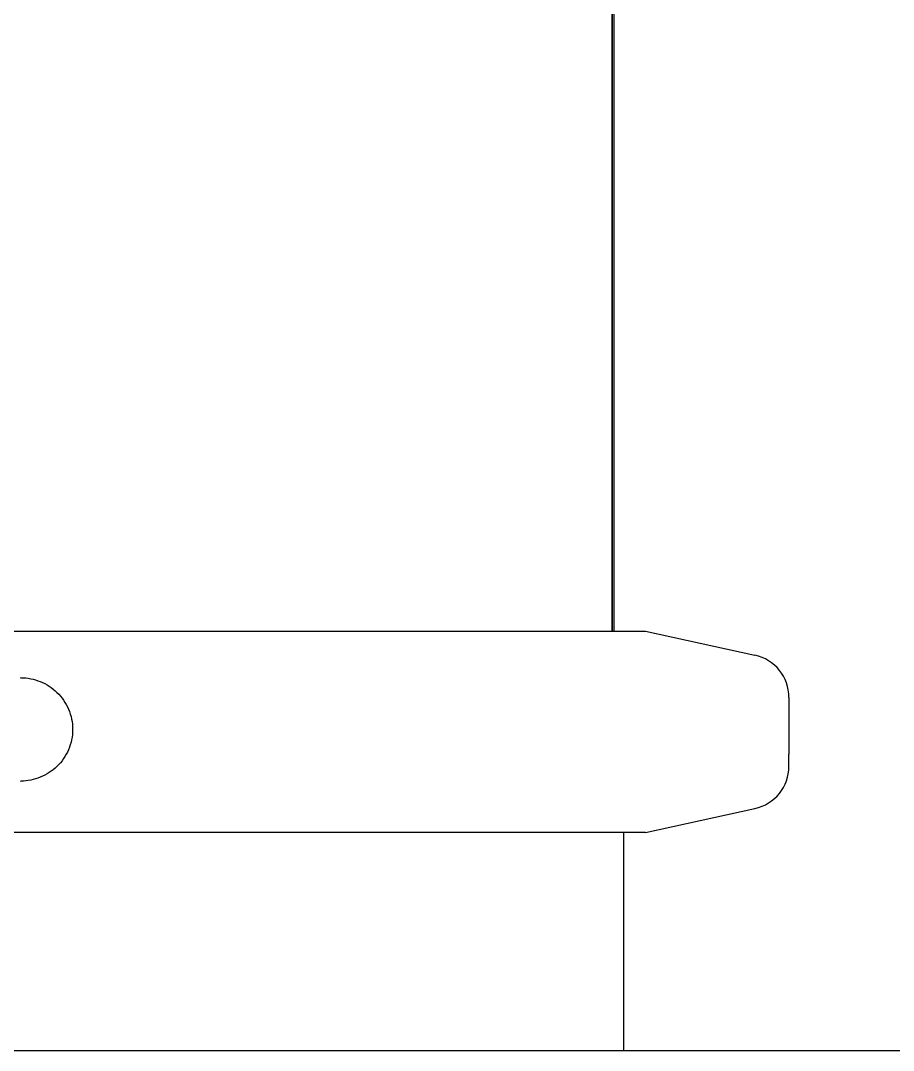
# Model space of a CAD drawing. Header units: millimetres. Extents: x 14017 to 18361, y 6223 to 10695.
# Drawn here: x 14768.7 to 14861.5, y 9026.3 to 9135.8 of the extents above; entities that cross this region are included whole.
import ezdxf

# ---------------------------------------------------------------- set-up
doc = ezdxf.new("R2010")
doc.units = ezdxf.units.MM
doc.header["$LTSCALE"] = 384.175
doc.layers.get('0').update_dxf_attribs({"linetype": 'CONTINUOUS'})

msp = doc.modelspace()

# ---------------------------------------------------------------- linework, layer by layer
at = {"linetype": 'Continuous'}
for p, q in [((14831.60493, 9070.90129), (14831.60493, 9221.53502)), ((14831.61578, 9221.53502), (14831.61578, 9070.90129)), ((14831.80592, 9070.90129), (14831.80592, 9221.53502)), ((14741.74428, 9070.90129), (14835.1497, 9070.90129)), ((14835.1497, 9070.90129), (14846.79429, 9068.33948)), ((14850.40592, 9063.84692), (14850.40592, 9057.8304)), ((14850.40592, 9056.52677), (14850.40592, 9057.8304)), ((14835.14987, 9049.47243), (14846.79429, 9052.0342)), ((14835.14987, 9049.47243), (14761.32317, 9049.47243)), ((14832.80575, 9049.47243), (14832.80575, 9026.30494)), ((14427.22118, 9026.30494), (15078.39066, 9026.30494))]:
    msp.add_line(p, q, dxfattribs=at)
for centre, radius, start, end in [((14845.80592, 9063.84692), 4.6, 0, 77.5925815), ((14768.70035, 9060.41806), 5.52694, 89.7093735, 89.9999804), ((14845.80592, 9056.52677), 4.6, 282.410736, 0), ((14768.70035, 9060.47079), 5.52578, 270.0000202, 270.2906645)]:
    msp.add_arc(centre, radius, start, end, dxfattribs=at)
msp.add_open_spline([(14768.72839, 9065.94494), (14769.42934, 9065.94138), (14770.85024, 9065.66198), (14772.67576, 9064.47151), (14773.9347, 9062.64585), (14774.38692, 9060.44507), (14773.93474, 9058.24427), (14772.67586, 9056.4186), (14770.85034, 9055.22808), (14769.42941, 9054.94863), (14768.72838, 9054.94508)], degree=3, knots=[0, 0, 0, 0, 0.122497774, 0.246028239, 0.371936444, 0.499996671, 0.628056768, 0.753965201, 0.877490366, 1, 1, 1, 1], dxfattribs=at)

doc.saveas('drawing.dxf')
